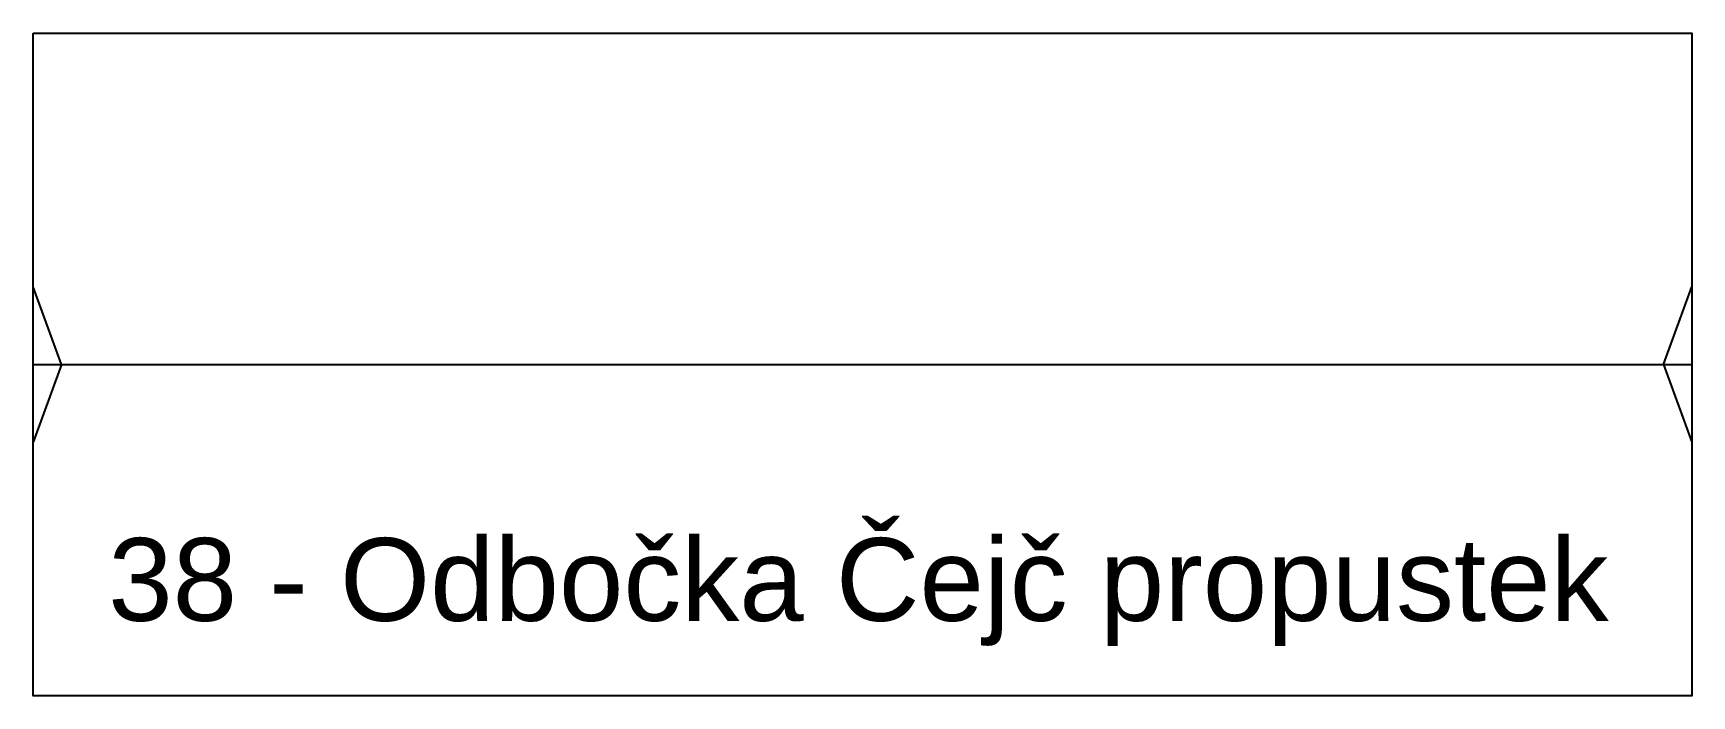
# Model space of a CAD drawing. Header units: millimetres. Extents: x 69 to 1069, y 81 to 481.
import ezdxf

# ---------------------------------------------------------------- set-up
doc = ezdxf.new("R2010")
doc.units = ezdxf.units.MM
doc.layers.add('rozhrani', color=4, linetype='Continuous')
doc.layers.add('TTmoduly', color=90, linetype='Continuous')
doc.styles.get("Standard").update_dxf_attribs({"font": 'arial.ttf'})

msp = doc.modelspace()

# ---------------------------------------------------------------- linework, layer by layer
at = {"layer": 'rozhrani'}
for p, q in [((86.3, 281.3), (69.2, 328.3)), ((1052, 281.3), (1069.2, 328.3)), ((86.3, 281.3), (69.2, 234.4)), ((1052, 281.3), (1069.2, 234.4))]:
    msp.add_line(p, q, dxfattribs=at)
at = {"layer": 'TTmoduly'}
msp.add_line((69.2, 281.3), (1069.2, 281.3), dxfattribs=at)
msp.add_lwpolyline([(69.2, 481.3), (1069.2, 481.3), (1069.2, 81.3), (69.2, 81.3)], close=True, dxfattribs=at)

# ---------------------------------------------------------------- texts
msp.add_text('38 - Odbočka Čejč propustek', height=50, dxfattribs=at).set_placement((114.4, 126.6))

doc.saveas('drawing.dxf')
